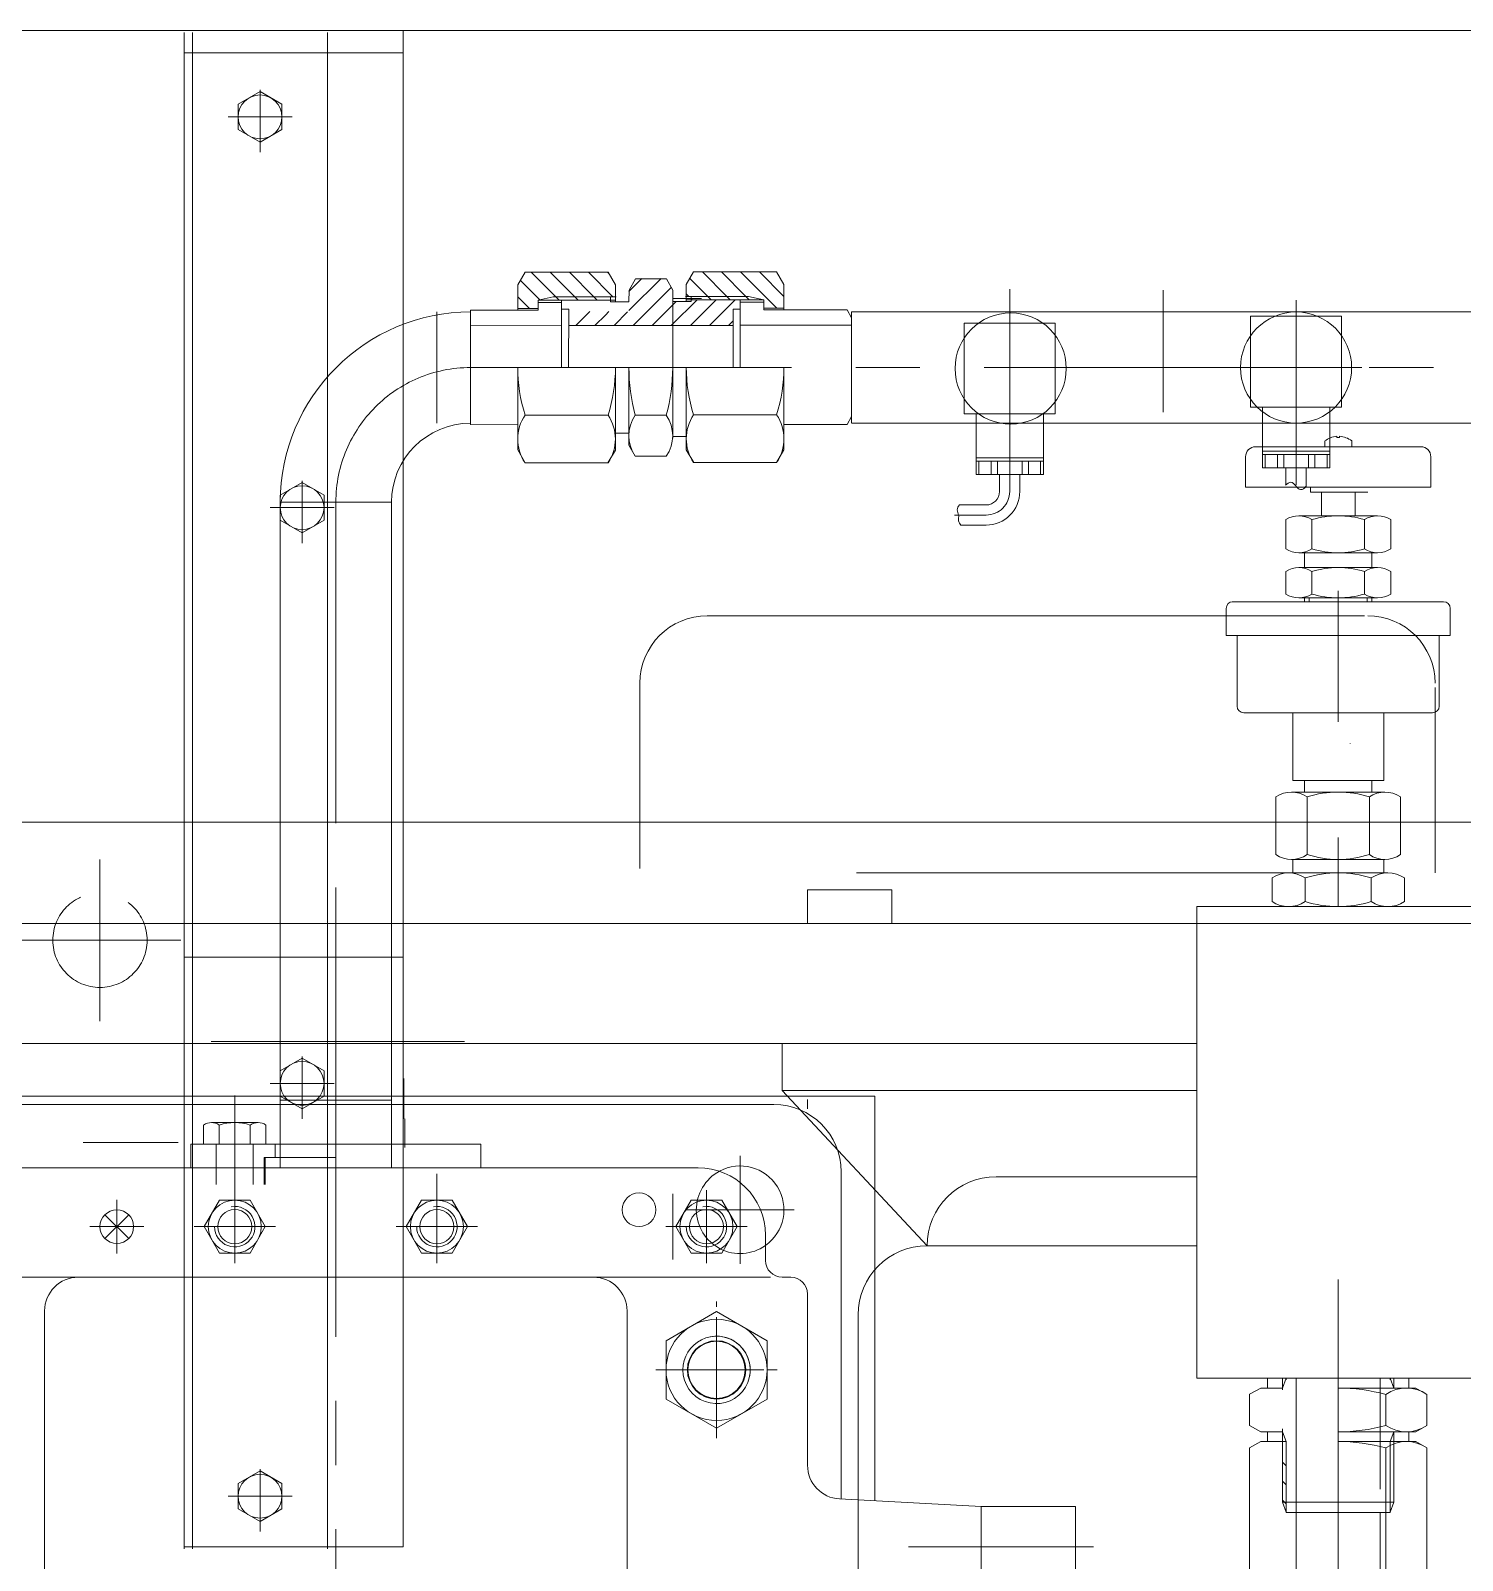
# Model space of a CAD drawing. Header units: inches. Extents: x 76 to 22091, y 292 to 17065.
# Drawn here: x 18524.9 to 18949.9, y 12284.8 to 12738.9 of the extents above; entities that cross this region are included whole.
import ezdxf

# ---------------------------------------------------------------- set-up
doc = ezdxf.new("R2010")
doc.units = ezdxf.units.IN
doc.header["$MEASUREMENT"] = 0
for name, pattern in [('ACAD_ISO02W100', [15, 12, -3]), ('CENTER', [50.8, 31.75, -6.35, 6.35, -6.35]), ('EB_DASHDOT', [39, 30, -3, 3, -3])]:
    doc.linetypes.add(name, pattern=pattern)
for name, color, linetype, lineweight in [('CAXA0', 7, 'Continuous', 5), ('CAXA1', 5, 'CENTER', 5), ('CAXA3', 7, 'Continuous', 5), ('CAXA4', 3, 'Continuous', 5), ('虚线', 6, 'ACAD_ISO02W100', 5)]:
    doc.layers.add(name, color=color, linetype=linetype, lineweight=lineweight)

msp = doc.modelspace()

# ---------------------------------------------------------------- linework, layer by layer
at = {"color": 7, "lineweight": 5}
for p, q in [((18519.98, 12738.9), (19225.98, 12738.9)), ((18570.48, 12288.3), (18570.48, 12738.3)), ((18572.98, 12738.3), (18572.98, 12288.3)), ((18612.98, 12738.3), (18612.98, 12288.3)), ((18635.48, 12288.9), (18635.48, 12738.9)), ((18570.48, 12732.3), (18635.48, 12732.3)), ((18669.5, 12663.44), (18671.69, 12667.23)), ((18671.69, 12667.23), (18696.31, 12667.2)), ((18698.5, 12663.41), (18696.31, 12667.2)), ((18702.5, 12661.9), (18704.41, 12665.2)), ((18704.41, 12665.2), (18713.6, 12665.19)), ((18715.5, 12661.89), (18713.6, 12665.19)), ((18719.48, 12663.5), (18721.67, 12667.29)), ((18746.29, 12667.3), (18721.67, 12667.29)), ((18748.48, 12663.51), (18746.29, 12667.3)), ((18669.5, 12663.44), (18669.49, 12655.93)), ((18697, 12659.9), (18696.99, 12658.4)), ((18698.5, 12663.41), (18698.49, 12658.4)), ((18702.5, 12661.9), (18702.49, 12658.4)), ((18715.48, 12659.39), (18723.98, 12659.39)), ((18715.48, 12618.39), (18715.48, 12659.39)), ((18715.5, 12661.89), (18715.49, 12655.39)), ((18719.48, 12663.5), (18719.48, 12658.49)), ((18720.98, 12659.99), (18720.98, 12658.49)), ((18748.48, 12663.51), (18748.48, 12656)), ((18655.48, 12655.94), (18675.49, 12655.92)), ((18655.48, 12655.94), (18655.48, 12621.94)), ((18655.49, 12622.39), (18655.49, 12655.68)), ((18669.49, 12656.43), (18675.49, 12656.42)), ((18675.5, 12658.92), (18675.49, 12655.92)), ((18675.49, 12658.22), (18682.49, 12658.22)), ((18675.5, 12658.92), (18698.5, 12658.9)), ((18682.5, 12658.92), (18682.48, 12638.92)), ((18682.49, 12656.17), (18684.59, 12656.17)), ((18684.59, 12656.17), (18684.58, 12638.92)), ((18696.99, 12658.4), (18702.49, 12658.4)), ((18720.98, 12658.49), (18715.48, 12658.49)), ((18742.48, 12659), (18719.48, 12658.99)), ((18735.48, 12656.24), (18733.38, 12656.24)), ((18733.38, 12656.24), (18733.39, 12638.99)), ((18735.48, 12658.99), (18735.49, 12638.99)), ((18742.48, 12658.3), (18735.48, 12658.29)), ((18742.48, 12659), (18742.48, 12656)), ((18748.48, 12656.5), (18742.48, 12656.5)), ((18767.2, 12656), (18742.48, 12656)), ((18768.54, 12653.67), (18767.2, 12656.01)), ((18768.54, 12655.44), (18768.55, 12622.44)), ((18768.54, 12655.39), (18953.49, 12655.39)), ((18655.48, 12651.44), (18682.49, 12651.42)), ((18684.59, 12651.42), (18733.39, 12651.37)), ((18768.55, 12651.5), (18735.49, 12651.49)), ((18801.99, 12652.11), (18828.99, 12652.11)), ((18801.99, 12625.11), (18801.99, 12652.11)), ((18828.99, 12625.11), (18828.99, 12652.11)), ((18886.99, 12654.1), (18913.99, 12654.1)), ((18886.99, 12627.1), (18886.99, 12654.1)), ((18913.99, 12627.1), (18913.99, 12654.1)), ((18669.48, 12638.93), (18669.46, 12614.42)), ((18698.46, 12614.39), (18698.48, 12638.9)), ((18702.46, 12615.9), (18702.48, 12638.9)), ((18715.48, 12638.89), (18715.46, 12618.66)), ((18719.5, 12614.48), (18719.49, 12638.99)), ((18748.49, 12639), (18748.5, 12614.49)), ((18671.65, 12624.78), (18696.28, 12624.75)), ((18704.37, 12624.75), (18713.56, 12624.74)), ((18746.31, 12624.85), (18721.68, 12624.84)), ((18768.55, 12624.34), (18767.2, 12622)), ((18801.99, 12625.11), (18828.99, 12625.11)), ((18805.49, 12607.11), (18805.49, 12625.11)), ((18825.49, 12607.11), (18825.49, 12625.11)), ((18886.99, 12627.1), (18913.99, 12627.1)), ((18890.49, 12609.1), (18890.49, 12627.1)), ((18910.49, 12609.1), (18910.49, 12627.1)), ((18655.48, 12621.94), (18669.46, 12621.93)), ((18698.46, 12619.4), (18702.46, 12619.4)), ((18715.48, 12618.39), (18719.51, 12618.39)), ((18767.2, 12622), (18748.5, 12622)), ((18768.55, 12622.39), (18953.46, 12622.39)), ((18912.59, 12618.5), (18912.59, 12618.11)), ((18913.39, 12618.5), (18913.39, 12618.11)), ((18669.46, 12614.42), (18671.64, 12610.63)), ((18698.46, 12614.39), (18696.26, 12610.6)), ((18702.46, 12615.9), (18704.36, 12612.6)), ((18719.5, 12614.48), (18721.69, 12610.69)), ((18748.5, 12614.49), (18746.31, 12610.7)), ((18888.49, 12615.4), (18937.49, 12615.4)), ((18910.49, 12614.1), (18890.49, 12614.1)), ((18908.99, 12615.4), (18908.99, 12617.09)), ((18912.59, 12618.11), (18913.39, 12618.11)), ((18916.99, 12617.11), (18916.99, 12615.4)), ((18671.64, 12610.63), (18696.26, 12610.6)), ((18704.36, 12612.6), (18713.55, 12612.59)), ((18746.31, 12610.7), (18721.69, 12610.69)), ((18825.49, 12612.11), (18805.49, 12612.11)), ((18825.49, 12611.11), (18805.49, 12611.11)), ((18806.3, 12607.11), (18806.3, 12611.11)), ((18809.95, 12607.11), (18809.95, 12611.11)), ((18811.84, 12607.11), (18811.84, 12611.11)), ((18819.14, 12607.11), (18819.14, 12611.11)), ((18821.02, 12607.11), (18821.02, 12611.11)), ((18824.67, 12607.11), (18824.67, 12611.11)), ((18885.49, 12603.4), (18885.49, 12612.4)), ((18910.49, 12613.1), (18890.49, 12613.1)), ((18891.3, 12609.1), (18891.3, 12613.1)), ((18894.95, 12609.1), (18894.95, 12613.1)), ((18896.84, 12609.1), (18896.84, 12613.1)), ((18904.14, 12609.1), (18904.14, 12613.1)), ((18906.02, 12609.1), (18906.02, 12613.1)), ((18909.67, 12609.1), (18909.67, 12613.1)), ((18940.49, 12603.4), (18940.49, 12612.4)), ((18825.49, 12607.11), (18805.49, 12607.11)), ((18812.49, 12602.11), (18812.49, 12607.11)), ((18818.49, 12602.11), (18818.49, 12607.11)), ((18910.49, 12609.1), (18890.49, 12609.1)), ((18897.49, 12604.1), (18897.49, 12609.1)), ((18903.49, 12603.58), (18903.49, 12609.1)), ((18885.49, 12603.4), (18912.99, 12603.4)), ((18904.76, 12603.4), (18904.76, 12601.9)), ((18917.99, 12601.9), (18904.76, 12601.9)), ((18907.99, 12601.9), (18921.76, 12601.9)), ((18907.99, 12594.9), (18907.99, 12601.9)), ((18912.99, 12603.4), (18940.49, 12603.4)), ((18917.99, 12594.9), (18917.99, 12601.9)), ((18631.99, 12598.89), (18598.99, 12598.89)), ((18808.49, 12598.11), (18800.58, 12598.11)), ((18808.49, 12592.11), (18800.95, 12592.11)), ((18897.4, 12585.05), (18897.4, 12593.75)), ((18924.68, 12594.9), (18901.3, 12594.9)), ((18905.2, 12593.75), (18905.2, 12585.05)), ((18920.79, 12593.75), (18920.79, 12585.05)), ((18928.58, 12585.05), (18928.58, 12593.75)), ((18924.68, 12583.9), (18901.3, 12583.9)), ((18902.99, 12579.52), (18902.99, 12583.9)), ((18922.99, 12579.52), (18922.99, 12583.9)), ((18897.4, 12571.67), (18897.4, 12578.37)), ((18924.68, 12579.52), (18901.3, 12579.52)), ((18905.2, 12578.37), (18905.2, 12571.67)), ((18920.79, 12578.37), (18920.79, 12571.67)), ((18928.58, 12571.67), (18928.58, 12578.37)), ((18944.24, 12569.4), (18881.47, 12569.4)), ((18924.68, 12570.52), (18901.3, 12570.52)), ((18902.99, 12569.4), (18902.99, 12570.52)), ((18922.99, 12569.4), (18922.99, 12570.52)), ((18725.74, 12565.21), (18920.79, 12565.21)), ((18879.74, 12559.4), (18879.74, 12567.4)), ((18946.24, 12567.4), (18946.24, 12559.4)), ((18879.74, 12559.4), (18946.24, 12559.4)), ((18882.99, 12538.4), (18882.99, 12559.4)), ((18942.99, 12538.4), (18942.99, 12559.4)), ((18705.74, 12490.21), (18705.74, 12545.21)), ((18941.73, 12488.9), (18941.73, 12543.9)), ((18884.99, 12536.4), (18940.99, 12536.4)), ((18899.49, 12536.4), (18899.49, 12516.32)), ((18926.49, 12536.4), (18926.49, 12516.32)), ((18926.49, 12516.32), (18899.49, 12516.32)), ((18902.99, 12512.9), (18902.99, 12516.32)), ((18922.99, 12512.9), (18922.99, 12516.32)), ((18894.52, 12494.36), (18894.52, 12511.44)), ((18926.85, 12512.9), (18899.14, 12512.9)), ((18903.75, 12511.44), (18903.75, 12494.36)), ((18922.23, 12511.44), (18922.23, 12494.36)), ((18931.47, 12494.36), (18931.47, 12511.44)), ((19885.48, 12503.91), (18435.48, 12503.91)), ((18899.14, 12492.9), (18912.99, 12492.9)), ((18899.49, 12488.9), (18899.49, 12492.9)), ((18926.85, 12492.9), (18912.99, 12492.9)), ((18926.49, 12488.9), (18926.49, 12492.9)), ((18769.98, 12488.91), (18919.98, 12488.91)), ((18769.98, 12488.9), (18919.99, 12488.9)), ((18769.99, 12488.9), (18919.99, 12488.9)), ((18893.36, 12480.39), (18893.36, 12487.4)), ((18927.71, 12488.9), (18898.27, 12488.9)), ((18903.18, 12487.4), (18903.18, 12480.39)), ((18922.81, 12487.4), (18922.81, 12480.39)), ((18932.62, 12480.39), (18932.62, 12487.4)), ((18755.48, 12473.91), (18755.48, 12483.91)), ((18780.48, 12483.91), (18755.48, 12483.91)), ((18755.48, 12473.9), (18755.48, 12483.9)), ((18780.48, 12483.9), (18755.48, 12483.9)), ((18755.49, 12473.9), (18755.49, 12483.9)), ((18780.49, 12483.9), (18755.49, 12483.9)), ((18755.49, 12473.9), (18755.49, 12483.9)), ((18780.49, 12483.9), (18755.49, 12483.9)), ((18780.48, 12483.91), (18780.48, 12473.91)), ((18780.48, 12483.9), (18780.48, 12473.9)), ((18780.49, 12483.9), (18780.49, 12473.9)), ((18780.49, 12483.9), (18780.49, 12473.9)), ((18870.99, 12478.9), (19005.99, 12478.9)), ((18870.99, 12478.9), (18870.99, 12338.9)), ((18898.27, 12478.9), (18944.99, 12478.9)), ((18900.49, 12478.9), (18900.49, 12478.9)), ((18800.48, 12473.91), (18435.48, 12473.91)), ((19885.48, 12473.91), (18798.69, 12473.91)), ((18570.48, 12463.9), (18635.48, 12463.9)), ((18519.98, 12438.3), (18870.99, 12438.3)), ((18547.98, 12438.3), (18797.98, 12438.3)), ((18747.98, 12438.3), (18747.98, 12424.3)), ((18635.68, 12427.89), (18635.68, 12415.89)), ((18747.98, 12424.3), (18790.98, 12378.21)), ((18747.98, 12424.3), (18870.99, 12424.3)), ((18775.48, 12422.64), (18455.48, 12422.64)), ((18745.48, 12420.16), (18485.48, 12420.16)), ((18775.48, 12302.52), (18775.48, 12422.64)), ((18576.24, 12414.08), (18576.24, 12408.4)), ((18592.41, 12414.8), (18578.55, 12414.8)), ((18580.86, 12414.08), (18580.86, 12408.4)), ((18590.1, 12414.08), (18590.1, 12408.4)), ((18594.72, 12414.08), (18594.72, 12408.4)), ((18635.98, 12415.89), (18635.98, 12407.39)), ((18594.72, 12408.4), (18576.24, 12408.4)), ((18590.48, 12408.4), (18580.48, 12408.4)), ((18507.99, 12401.4), (18722.98, 12401.4)), ((18765.48, 12400.16), (18765.48, 12303.09)), ((18811.48, 12398.71), (18870.99, 12398.71)), ((18765.49, 12391.4), (18765.49, 12320.46)), ((18742.98, 12381.4), (18742.98, 12373.9)), ((18790.98, 12378.21), (18870.99, 12378.21)), ((18474.48, 12368.9), (18744.45, 12368.9)), ((18750.48, 12368.9), (18747.98, 12368.9)), ((18755.48, 12363.9), (18755.48, 12313.08)), ((18529.05, 12358.9), (18529.05, 11736.46)), ((18701.91, 12358.9), (18701.91, 11736.46)), ((18770.48, 12357.71), (18770.48, 12146.8)), ((18870.99, 12338.9), (18912.99, 12338.9)), ((18891.99, 12338.9), (18891.99, 12336)), ((18897.57, 12338.9), (18896.49, 12336)), ((18900.49, 12306.13), (18900.49, 12338.9)), ((18912.99, 12338.9), (19005.99, 12338.9)), ((18928.41, 12338.9), (18929.49, 12336)), ((18929.49, 12338.9), (18929.49, 12336)), ((18933.99, 12338.9), (18933.99, 12335.97)), ((18889.99, 12336), (18886.69, 12334.14)), ((18886.69, 12334.14), (18886.69, 12324.9)), ((18886.69, 12334.09), (18886.69, 12324.9)), ((18889.99, 12336), (18896.49, 12336)), ((18896.49, 12336), (18889.99, 12336)), ((18912.99, 12336), (18935.99, 12336)), ((18912.99, 12336), (18935.99, 12336)), ((18927.14, 12324.9), (18927.14, 12334.09)), ((18935.99, 12336), (18929.49, 12336)), ((18935.99, 12336), (18939.29, 12334.09)), ((18939.29, 12334.09), (18939.29, 12324.9)), ((18889.99, 12323), (18886.69, 12324.9)), ((18935.99, 12323), (18939.29, 12324.9)), ((18889.99, 12320.13), (18886.69, 12318.22)), ((18889.99, 12323), (18896.49, 12323)), ((18889.99, 12323), (18896.49, 12323)), ((18889.99, 12320.13), (18897.57, 12320.13)), ((18891.99, 12323), (18891.99, 12320.1)), ((18896.49, 12323), (18897.57, 12320.13)), ((18912.99, 12323), (18935.99, 12323)), ((18935.99, 12323), (18912.99, 12323)), ((18912.99, 12323), (18935.99, 12323)), ((18912.99, 12320.13), (18935.99, 12320.13)), ((18912.99, 12320.13), (18935.99, 12320.13)), ((18929.49, 12323), (18928.41, 12320.13)), ((18935.99, 12320.13), (18929.49, 12320.13)), ((18932.49, 12323), (18935.99, 12323)), ((18933.99, 12323.03), (18933.99, 12320.1)), ((18935.99, 12320.13), (18939.29, 12318.22)), ((18886.69, 12318.22), (18886.69, 12218)), ((18886.69, 12318.22), (18886.69, 12260.95)), ((18900.49, 12230.9), (18900.49, 12314.9)), ((18927.14, 12218), (18927.14, 12318.22)), ((18939.29, 12318.22), (18939.29, 12218)), ((18806.98, 12300.89), (18764.96, 12303.09)), ((18806.98, 12156.89), (18806.98, 12300.89)), ((18806.98, 12300.89), (18834.97, 12300.89)), ((18834.97, 12300.89), (18834.97, 12228.89)), ((18896.49, 12302.1), (18897.57, 12299.16)), ((18896.49, 12302.1), (18912.99, 12302.1)), ((18897.57, 12299.1), (18912.99, 12299.1)), ((18635.48, 12288.9), (18570.48, 12288.9))]:
    msp.add_line(p, q, dxfattribs=at)
for centre, radius in [((18815.78, 12638.61), 16.49), ((18900.49, 12638.89), 16.49), ((18705.48, 12388.91), 5), ((18550.48, 12383.9), 5)]:
    msp.add_circle(centre, radius, dxfattribs=at)
for centre, radius, start, end in [((18716.31, 12638.89), 46.83, 179.9486, 197.5365), ((18651.65, 12638.94), 46.83, 342.3606, 359.9486), ((18755.97, 12638.85), 53.5, 179.9486, 195.2857), ((18661.98, 12638.94), 53.5, 344.6114, 359.9486), ((18766.32, 12639), 46.83, 180.0185, 197.6065), ((18701.66, 12638.98), 46.83, 342.4306, 0.0185), ((18681.99, 12617.69), 12.53, 145.5643, 214.3328), ((18685.93, 12617.69), 12.53, 325.5643, 34.3328), ((18713.1, 12618.66), 10.64, 145.1234, 214.7737), ((18704.82, 12618.67), 10.64, 325.1234, 34.7737), ((18732.02, 12617.77), 12.53, 145.6343, 214.4028), ((18735.97, 12617.77), 12.53, 325.6343, 34.4028), ((18912.99, 12612.11), 6.39, 93.5833, 128.7523), ((18912.99, 12612.11), 6.4, 51.2477, 86.4167), ((18888.49, 12612.4), 3, 90, 180), ((18937.49, 12612.4), 3, 0, 90), ((18808.49, 12602.11), 4, 270, 0), ((18808.49, 12602.11), 10, 270, 0), ((18901.3, 12587.72), 7.18, 57.1328, 122.8672), ((18912.99, 12567.9), 27, 73.2213, 106.7787), ((18924.68, 12587.72), 7.18, 57.1328, 122.8672), ((18901.3, 12591.08), 7.18, 237.1328, 302.8672), ((18912.99, 12610.9), 27, 253.2213, 286.7787), ((18924.68, 12591.08), 7.18, 237.1328, 302.8672), ((18901.3, 12572.34), 7.18, 57.1328, 122.8672), ((18912.99, 12552.52), 27, 73.2213, 106.7787), ((18924.68, 12572.34), 7.18, 57.1328, 122.8672), ((18881.74, 12567.4), 2, 90, 180), ((18901.3, 12577.7), 7.18, 237.1328, 302.8672), ((18912.99, 12597.52), 27, 253.2213, 286.7787), ((18924.68, 12577.7), 7.18, 237.1328, 302.8672), ((18944.24, 12567.4), 2, 0, 90), ((18725.74, 12545.21), 20, 90, 180), ((18921.74, 12545.21), 20, 0, 90), ((18884.99, 12538.4), 2, 180, 270), ((18940.99, 12538.4), 2, 270, 0), ((18899.14, 12504.85), 8.05, 54.97, 125.03), ((18912.99, 12482.9), 30, 90, 107.9339), ((18912.99, 12482.9), 30, 72.0661, 90), ((18926.85, 12504.85), 8.05, 54.97, 125.03), ((18899.14, 12500.94), 8.05, 234.97, 305.03), ((18912.99, 12522.9), 30, 252.0661, 270), ((18912.99, 12522.9), 30, 270, 287.9339), ((18926.85, 12500.94), 8.05, 234.97, 305.03), ((18898.27, 12480.09), 8.81, 56.1491, 123.8509), ((18912.99, 12455.9), 33, 72.6971, 107.3029), ((18927.71, 12480.09), 8.81, 56.1491, 123.8509), ((18898.27, 12487.71), 8.81, 236.1491, 303.8509), ((18912.99, 12511.9), 33, 252.6971, 287.3029), ((18927.71, 12487.71), 8.81, 236.1491, 303.8509), ((18745.48, 12400.16), 20, 0, 90), ((18578.55, 12410.78), 4.02, 54.97, 125.03), ((18585.48, 12399.8), 15, 72.0661, 107.9339), ((18592.41, 12410.78), 4.02, 54.97, 125.03), ((18722.98, 12381.4), 20, 0, 90), ((18735.48, 12388.91), 13, 305.2522, 118.2198), ((18811.48, 12378.21), 20.5, 90, 180), ((18790.98, 12357.71), 20.5, 90, 180), ((18747.98, 12373.9), 5, 180, 270), ((18539.05, 12358.9), 10, 90, 180), ((18691.91, 12358.9), 10, 0, 90), ((18750.48, 12363.9), 5, 0, 90), ((18912.99, 12282.5), 53.5, 74.6628, 90), ((18933.22, 12325.36), 10.64, 55.1748, 124.8252), ((18912.99, 12376.5), 53.5, 270, 285.3372), ((18933.22, 12333.64), 10.64, 235.1748, 304.8252), ((18912.99, 12266.63), 53.5, 74.6628, 90), ((18933.22, 12309.49), 10.64, 55.1748, 124.8252), ((18765.48, 12313.08), 10, 180, 267)]:
    msp.add_arc(centre, radius, start, end, dxfattribs=at)
msp.add_open_spline([(18800.95, 12592.11), (18800.67, 12592.5), (18800.1, 12593.47), (18800.6, 12595.12), (18799.58, 12596.66), (18800.24, 12597.72), (18800.58, 12598.11)], degree=3, knots=[0, 0, 0, 0, 1.435718, 3.135923, 4.78702, 6.343944, 6.343944, 6.343944, 6.343944], dxfattribs=at)
at = {"layer": 'CAXA0', "color": 7, "lineweight": 5}
for p, q in [((18592.98, 12720.81), (18586.48, 12717.06)), ((18599.48, 12717.06), (18592.98, 12720.81)), ((18586.48, 12709.55), (18586.48, 12717.06)), ((18599.48, 12709.55), (18599.48, 12717.06)), ((18586.48, 12709.55), (18592.98, 12705.8)), ((18592.98, 12705.8), (18599.48, 12709.55)), ((18605.48, 12604.81), (18598.98, 12601.06)), ((18611.98, 12601.06), (18605.48, 12604.81)), ((18598.98, 12593.55), (18598.98, 12601.06)), ((18611.98, 12593.55), (18611.98, 12601.06)), ((18598.98, 12593.55), (18605.48, 12589.8)), ((18605.48, 12589.8), (18611.98, 12593.55)), ((18598.98, 12430.16), (18605.48, 12433.92)), ((18605.48, 12433.92), (18611.98, 12430.16)), ((18598.98, 12422.66), (18598.98, 12430.16)), ((18611.98, 12422.66), (18611.98, 12430.16)), ((18605.48, 12418.9), (18598.98, 12422.66)), ((18611.98, 12422.66), (18605.48, 12418.9)), ((18580.94, 12391.76), (18576.4, 12383.9)), ((18590.02, 12391.76), (18580.94, 12391.76)), ((18594.56, 12383.9), (18590.02, 12391.76)), ((18640.94, 12391.76), (18636.4, 12383.9)), ((18650.02, 12391.76), (18640.94, 12391.76)), ((18654.56, 12383.9), (18650.02, 12391.76)), ((18720.94, 12391.76), (18716.4, 12383.9)), ((18730.02, 12391.76), (18720.94, 12391.76)), ((18734.56, 12383.9), (18730.02, 12391.76)), ((18576.4, 12383.9), (18580.94, 12376.03)), ((18590.02, 12376.03), (18594.56, 12383.9)), ((18636.4, 12383.9), (18640.94, 12376.03)), ((18650.02, 12376.03), (18654.56, 12383.9)), ((18716.4, 12383.9), (18720.94, 12376.03)), ((18730.02, 12376.03), (18734.56, 12383.9)), ((18590.02, 12376.03), (18580.94, 12376.03)), ((18650.02, 12376.03), (18640.94, 12376.03)), ((18730.02, 12376.03), (18720.94, 12376.03)), ((18728.48, 12358.72), (18713.48, 12350.06)), ((18728.48, 12358.72), (18743.48, 12350.06)), ((18713.48, 12350.06), (18713.48, 12332.74)), ((18743.48, 12350.06), (18743.48, 12332.74)), ((18728.48, 12324.08), (18713.48, 12332.74)), ((18728.48, 12324.08), (18743.48, 12332.74)), ((18586.48, 12307.65), (18592.98, 12311.41)), ((18592.98, 12311.41), (18599.48, 12307.65)), ((18586.48, 12300.15), (18586.48, 12307.65)), ((18599.48, 12300.15), (18599.48, 12307.65)), ((18592.98, 12296.4), (18586.48, 12300.15)), ((18599.48, 12300.15), (18592.98, 12296.4))]:
    msp.add_line(p, q, dxfattribs=at)
at = {"layer": 'CAXA0', "color": 7, "linetype": 'Continuous', "lineweight": 5}
for p, q in [((18670.27, 12664.77), (18676, 12659.03)), ((18673.47, 12667.23), (18680.77, 12659.92)), ((18679.13, 12667.22), (18686.42, 12659.91)), ((18684.79, 12667.22), (18692.08, 12659.91)), ((18690.44, 12667.21), (18697.74, 12659.9)), ((18696.1, 12667.2), (18696.6, 12666.7)), ((18712, 12665.29), (18702.48, 12655.8)), ((18706.33, 12665.28), (18702.48, 12661.45)), ((18720.56, 12665.36), (18725.91, 12659.99)), ((18724.28, 12667.29), (18731.56, 12659.99)), ((18729.93, 12667.29), (18737.21, 12659.99)), ((18735.58, 12667.29), (18746.34, 12656.5)), ((18741.22, 12667.3), (18748.48, 12660.02)), ((18669.5, 12659.89), (18672.95, 12656.43)), ((18680.77, 12659.92), (18681.77, 12658.92)), ((18686.42, 12659.91), (18687.42, 12658.91)), ((18692.08, 12659.91), (18693.08, 12658.91)), ((18715.07, 12662.7), (18703.82, 12651.48)), ((18719.48, 12660.78), (18720.27, 12659.99)), ((18720.98, 12659.27), (18721.26, 12658.99)), ((18725.91, 12659.99), (18726.91, 12658.99)), ((18731.56, 12659.99), (18732.56, 12658.99)), ((18737.21, 12659.99), (18738.2, 12659)), ((18676, 12659.03), (18676.11, 12658.92)), ((18690.83, 12655.48), (18689.83, 12654.48)), ((18696.5, 12655.48), (18695.5, 12654.48)), ((18702.07, 12655.39), (18698.15, 12651.48)), ((18716.51, 12658.49), (18709.49, 12651.49)), ((18722.68, 12658.99), (18715.15, 12651.49)), ((18728.35, 12658.99), (18720.82, 12651.49)), ((18734.01, 12658.99), (18726.49, 12651.49)), ((18689.83, 12654.48), (18686.82, 12651.48)), ((18695.5, 12654.48), (18692.49, 12651.48)), ((18733.39, 12652.72), (18732.15, 12651.49)), ((18896.49, 12314.05), (18897.49, 12313.05)), ((18896.49, 12308.39), (18897.49, 12307.39)), ((18896.49, 12302.73), (18897.49, 12301.73))]:
    msp.add_line(p, q, dxfattribs=at)
at = {"layer": 'CAXA0', "color": 7, "lineweight": 5}
for centre, radius in [((18592.98, 12713.3), 6.5), ((18605.48, 12597.31), 6.5), ((18605.48, 12426.41), 6.5), ((18585.48, 12383.9), 7.86), ((18645.48, 12383.9), 7.86), ((18725.48, 12383.9), 7.86), ((18585.48, 12383.9), 5.05), ((18645.48, 12383.9), 5.05), ((18725.48, 12383.9), 5.05), ((18728.48, 12341.4), 15), ((18728.48, 12341.4), 8.65), ((18728.48, 12341.4), 8.5), ((18592.98, 12303.9), 6.5)]:
    msp.add_circle(centre, radius, dxfattribs=at)
at = {"layer": 'CAXA1', "linetype": 'EB_DASHDOT', "lineweight": 5}
for p, q in [((18592.98, 12721.31), (18592.98, 12702.8)), ((18583.48, 12713.3), (18602.48, 12713.3)), ((18605.48, 12605.31), (18605.48, 12586.8)), ((18595.98, 12597.31), (18614.98, 12597.31)), ((18605.48, 12434.41), (18605.48, 12415.9)), ((18614.98, 12426.41), (18595.98, 12426.41)), ((18585.48, 12373.03), (18585.48, 12394.76)), ((18585.48, 12392.9), (18585.48, 12374.9)), ((18645.48, 12373.03), (18645.48, 12394.76)), ((18645.48, 12392.9), (18645.48, 12374.9)), ((18725.48, 12373.03), (18725.48, 12394.76)), ((18725.48, 12392.9), (18725.48, 12374.9)), ((18573.4, 12383.9), (18597.56, 12383.9)), ((18576.48, 12383.9), (18594.48, 12383.9)), ((18633.4, 12383.9), (18657.56, 12383.9)), ((18636.48, 12383.9), (18654.48, 12383.9)), ((18713.4, 12383.9), (18737.56, 12383.9)), ((18716.48, 12383.9), (18734.48, 12383.9)), ((18728.48, 12321.08), (18728.48, 12361.72)), ((18728.48, 12354.4), (18728.48, 12328.4)), ((18710.48, 12341.4), (18746.48, 12341.4)), ((18715.48, 12341.4), (18741.48, 12341.4)), ((18592.98, 12311.91), (18592.98, 12293.4)), ((18602.48, 12303.9), (18583.48, 12303.9))]:
    msp.add_line(p, q, dxfattribs=at)
at = {"layer": 'CAXA1', "linetype": 'CENTER', "lineweight": 5, "ltscale": 3}
for p, q in [((18815.49, 12662.17), (18815.49, 12602.11)), ((18861.02, 12661.81), (18861.01, 12625.66)), ((18645.48, 12655.42), (18645.48, 12622.36)), ((18900.49, 12619.12), (18900.49, 12658.94)), ((18900.49, 12619.12), (18900.49, 12658.94)), ((18900.49, 12619.12), (18900.49, 12658.94)), ((18900.49, 12618.98), (18900.49, 12658.8)), ((18900.49, 12658.38), (18900.49, 12619.4)), ((18900.49, 12624.1), (18900.49, 12657.1)), ((18655.49, 12638.89), (19256.77, 12638.89)), ((18919.98, 12638.89), (18881, 12638.89)), ((18645.48, 12625.43), (18645.48, 12625.4)), ((18900.49, 12624.1), (18900.49, 12604.1)), ((18645.48, 12620.43), (18645.48, 12620.39)), ((18645.48, 12620.43), (18645.48, 12620.39)), ((18615.49, 12598.89), (18615.48, 11660.51)), ((18799.12, 12595.11), (18808.49, 12595.11)), ((18912.99, 12533.76), (18912.99, 12572.62)), ((18916.49, 12527.41), (18916.49, 12527.31)), ((18912.99, 12499.37), (18912.99, 12478.9)), ((18545.48, 12492.9), (18545.48, 12444.9)), ((18615.48, 12476.56), (18615.48, 12404.39)), ((18559.48, 12468.9), (18511.48, 12468.9)), ((18569.48, 12468.91), (18521.48, 12468.91)), ((18578.48, 12438.89), (18635.48, 12438.89)), ((18579.84, 12438.89), (18653.69, 12438.89)), ((18585.48, 12382.92), (18585.48, 12422.81)), ((18585.48, 12417.8), (18585.48, 12380.4)), ((18083.33, 12408.9), (18568.64, 12408.9)), ((18735.48, 12404.91), (18735.48, 12372.91)), ((18585.48, 12398.73), (18585.48, 12377.15)), ((18645.48, 12399.58), (18645.48, 12377.9)), ((18550.48, 12391.9), (18550.48, 12375.9)), ((18585.48, 12393.65), (18585.48, 12374.15)), ((18585.48, 12392.59), (18585.48, 12382.92)), ((18715.48, 12393.65), (18715.48, 12374.15)), ((18719.48, 12388.91), (18751.48, 12388.91)), ((18542.48, 12383.9), (18558.48, 12383.9)), ((18575.73, 12383.9), (18595.23, 12383.9)), ((18716.48, 12383.9), (18725.23, 12383.9)), ((18912.98, 12368.24), (18912.98, 11691.72)), ((18728.48, 12355.4), (18728.48, 12327.4)), ((18714.48, 12341.4), (18742.48, 12341.4)), ((18912.99, 12147.15), (18912.99, 12338.9)), ((18785.43, 12288.9), (18814.02, 12288.9)), ((18797.16, 12288.9), (18840.34, 12288.9))]:
    msp.add_line(p, q, dxfattribs=at)
for centre, radius, start, end in [((18655.49, 12598.89), 40, 90, 180), ((18808.49, 12602.11), 7, 270, 0)]:
    msp.add_arc(centre, radius, start, end, dxfattribs=at)
at = {"layer": 'CAXA3', "color": 7, "linetype": 'Continuous', "lineweight": 5}
for p, q in [((18679.99, 12659.92), (18675.5, 12658.92)), ((18679.99, 12659.92), (18698.71, 12659.9)), ((18715.48, 12659.89), (18715.48, 12617.89)), ((18737.99, 12660), (18719.27, 12659.99)), ((18737.99, 12660), (18742.48, 12659)), ((18598.99, 12599.17), (18598.99, 12401.4)), ((18631.99, 12598.89), (18631.99, 12401.4)), ((18904.39, 12569.4), (18904.39, 12570.52)), ((18921.59, 12569.4), (18921.59, 12570.52)), ((18899.49, 12478.9), (18899.49, 12478.9)), ((18926.49, 12478.9), (18926.49, 12478.9)), ((18598.99, 12462.89), (18598.99, 12401.4)), ((18631.99, 12462.89), (18631.99, 12401.4)), ((18598.99, 12421.4), (18631.99, 12421.4)), ((18572.49, 12408.4), (18658.49, 12408.4)), ((18572.49, 12401.4), (18572.49, 12408.4)), ((18579.98, 12396.4), (18579.98, 12408.4)), ((18590.98, 12396.4), (18590.98, 12408.4)), ((18597.49, 12408.4), (18597.49, 12404.4)), ((18658.49, 12401.4), (18658.49, 12408.4)), ((18594.24, 12404.4), (18594.24, 12396.4)), ((18594.24, 12404.4), (18615.49, 12404.4)), ((18594.49, 12404.4), (18594.49, 12396.4)), ((18546.95, 12387.44), (18554.02, 12380.36)), ((18546.95, 12380.36), (18554.02, 12387.44)), ((18896.49, 12338.9), (18896.49, 12335.5)), ((18897.57, 12338.9), (18897.57, 12338.4)), ((18928.41, 12338.9), (18928.41, 12338.4)), ((18929.49, 12338.9), (18929.49, 12338.4)), ((18929.49, 12338.9), (18929.49, 12338.4)), ((18896.49, 12323.9), (18896.49, 12314.9)), ((18896.49, 12323), (18896.49, 12302.09)), ((18897.57, 12320.13), (18897.57, 12299.1))]:
    msp.add_line(p, q, dxfattribs=at)
for radius in [56.5, 23.5]:
    msp.add_arc((18655.49, 12598.89), radius, 90, 180, dxfattribs=at)
at = {"layer": 'CAXA3', "color": 7, "lineweight": 5}
for centre, radius, start, end in [((18585.48, 12383.9), 6, 180, 100), ((18645.48, 12383.9), 6, 180, 100), ((18725.48, 12383.9), 6, 180, 100), ((18728.48, 12341.4), 10, 350, 180), ((18728.48, 12341.4), 10, 180, 100)]:
    msp.add_arc(centre, radius, start, end, dxfattribs=at)
at = {"layer": 'CAXA3', "color": 7, "linetype": 'Continuous', "lineweight": 5}
msp.add_open_spline([(18903.4, 12603.55), (18903.01, 12603.09), (18901.73, 12602.15), (18900.38, 12603.75), (18899.03, 12605.35), (18897.76, 12604.41), (18897.36, 12603.95)], degree=3, dxfattribs=at)
at = {"layer": 'CAXA4', "color": 7, "linetype": 'Continuous', "lineweight": 5}
for p, q in [((18825.49, 12607.11), (18820.5, 12607.11)), ((18910.49, 12609.1), (18905.5, 12609.1))]:
    msp.add_line(p, q, dxfattribs=at)
at = {"layer": '虚线', "color": 7, "lineweight": 5, "ltscale": 5}
for p, q in [((18755.48, 12421.66), (18755.48, 12418.9)), ((18755.49, 12421.67), (18755.49, 12418.91)), ((18925.49, 12306), (18925.49, 12338.9)), ((18928.41, 12320.13), (18928.41, 12299.1)), ((18929.49, 12323), (18929.49, 12302.09)), ((18775.49, 12307.64), (18775.49, 12315.52)), ((18912.99, 12302.1), (18929.49, 12302.1)), ((18929.49, 12302.1), (18928.41, 12299.16)), ((18912.99, 12299.1), (18928.41, 12299.1)), ((18925.49, 12266), (18925.49, 12298.9))]:
    msp.add_line(p, q, dxfattribs=at)
msp.add_circle((18545.48, 12468.91), 14, dxfattribs=at)
msp.add_arc((18735.48, 12388.91), 13, 118.2198, 305.2522, dxfattribs=at)

doc.saveas('drawing.dxf')
